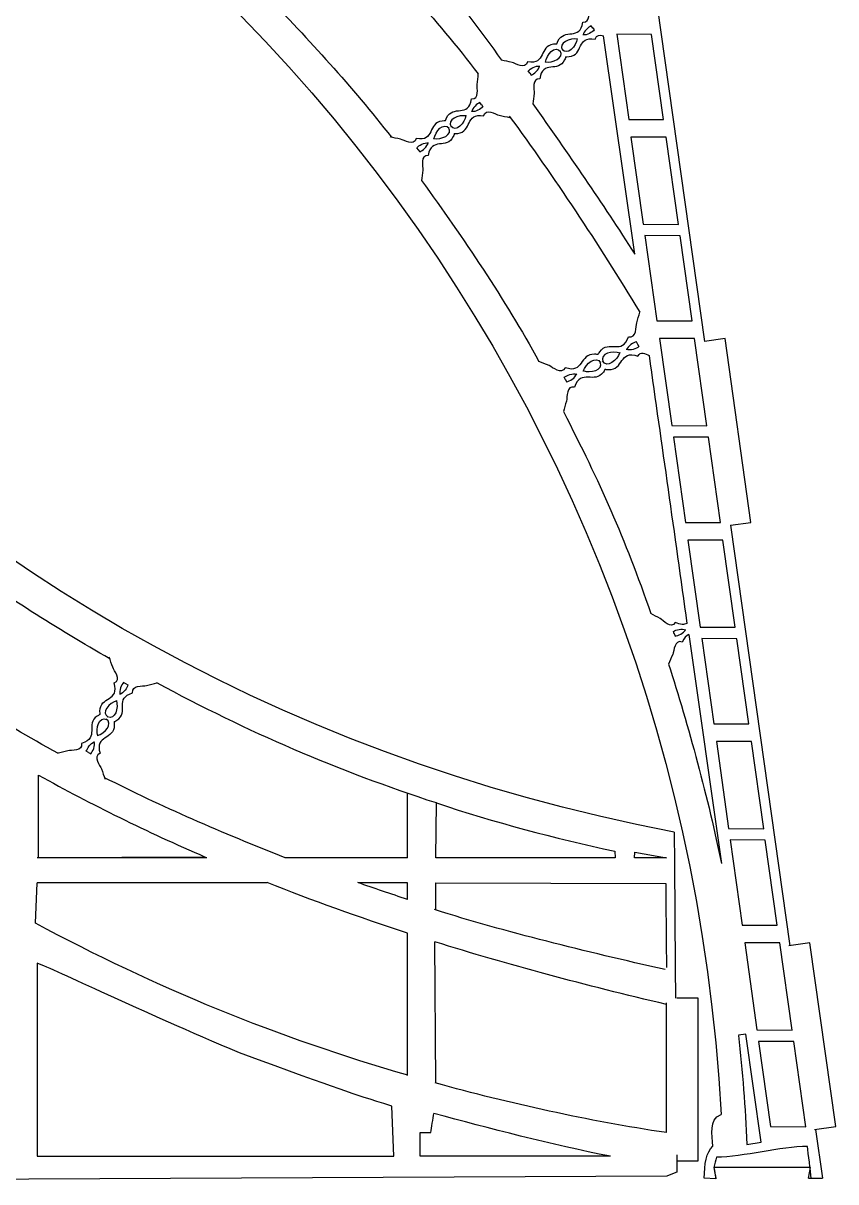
# Model space of a CAD drawing. Extents: x -302 to 129, y -132 to 148.
# Drawn here: x 15.3 to 129, y -131.9 to 30.2 of the extents above; entities that cross this region are included whole.
import ezdxf

# ---------------------------------------------------------------- set-up
doc = ezdxf.new("R2010")
doc.units = 0
doc.header["$MEASUREMENT"] = 0
doc.layers.add('LAYER_1', color=7, linetype='CONTINUOUS')

msp = doc.modelspace()

# ---------------------------------------------------------------- linework, layer by layer
at = {"layer": 'LAYER_1', "color": 1}
for points in [[(106.4251, -82.9919), (-6.3619, -61.5437), (-82.7011, 30.7033), (-88.4133, 138.3037)], [(-81.8662, 98.7736), (30.9208, 77.3254), (107.26, -14.9216), (112.9722, -122.522)], [(63.6552, 48.2096), (70.4108, 40.9462), (76.357, 33.1096), (82.28, 24.9938)], [(60.0548, 44.6874), (66.5312, 37.9208), (73.0388, 30.826), (79.0146, 23.0762)], [(102.3541, 44.4708), (102.3541, 44.4708), (110.656, -14.3642), (110.656, -14.3642)], [(49.0872, 34.2372), (55.371, 27.8464), (61.353, 21.2796), (66.8616, 14.2178)], [(92.9018, 27.929), (91.8568, 28.135), (90.141, 27.4142), (90.804, 26.4002)], [(92.8556, 27.994), (92.7142, 26.938), (91.479, 25.546), (90.7322, 26.5004)], [(100.8952, -2.1368), (100.8952, -2.1368), (96.5494, 28.3892), (96.5494, 28.3892)], [(88.35, 24.7676), (89.3952, 24.5616), (91.111, 25.2826), (90.448, 26.2964)], [(88.3966, 24.7026), (88.5378, 25.7588), (89.773, 27.1508), (90.5198, 26.1968)], [(86.6554, 18.8832), (91.5498, 11.8932), (96.3488, 5.0106), (100.8952, -2.1368)], [(72.8149, 13.9652), (72.9564, 15.0212), (74.1916, 16.4133), (74.938, 15.4591)], [(77.3203, 17.1915), (76.275, 17.3976), (74.5592, 16.6766), (75.2222, 15.6627)], [(77.2738, 17.2563), (77.1323, 16.2003), (75.8972, 14.8082), (75.1508, 15.7624)], [(83.3556, 17.16), (89.6218, 8.621), (95.6736, -0.5078), (101.6026, -10.2694)], [(72.7685, 14.03), (73.8138, 13.8239), (75.5295, 14.5449), (74.8665, 15.5588)], [(66.7256, 14.2178), (66.7256, 14.2178), (66.6888, 14.2694), (66.6888, 14.2694)], [(71.0738, 8.1456), (76.9118, 0.1174), (82.6956, -8.3996), (87.495, -17.1714)], [(98.8592, -15.995), (97.8262, -15.605), (95.9482, -16.0472), (96.4516, -17.1978)], [(98.823, -15.9208), (98.4974, -16.9764), (96.9952, -18.187), (96.3954, -17.0828)], [(93.6624, -18.4454), (94.6954, -18.8356), (96.5736, -18.3932), (96.07, -17.2428)], [(93.6988, -18.5198), (94.0246, -17.4642), (95.5266, -16.2532), (96.1262, -17.357)], [(102.9167, -16.3383), (104.6316, -28.6591), (106.5023, -41.4689), (108.1908, -53.8161)], [(90.9188, -24.1706), (96.0084, -34.057), (99.493, -41.8248), (103.1562, -52.4226)], [(114.2831, -40.0705), (114.2831, -40.0705), (117.1503, -39.6675), (117.1503, -39.6675)], [(114.2832, -40.0705), (114.2832, -40.0705), (122.585, -98.9052), (122.585, -98.9052)], [(27.4847, -58.7515), (20.0071, -54.5089), (12.8057, -49.9027), (5.9297, -44.9627)], [(108.4562, -55.362), (108.4562, -55.362), (113.0303, -87.3796), (113.0303, -87.3796)], [(20.2659, -71.9945), (12.0783, -67.5281), (4.3407, -62.6979), (-3.0143, -57.4717)], [(105.6394, -59.516), (108.3686, -67.887), (111.2484, -78.65), (113.0304, -87.3796)], [(73.1595, -78.9329), (59.5125, -74.4941), (46.6689, -68.9633), (34.0523, -62.1377)], [(28.4504, -64.6199), (27.4118, -64.8959), (26.1759, -66.3089), (27.2257, -66.9344)], [(28.3796, -64.5817), (28.7189, -65.6015), (28.2157, -67.41), (27.1168, -66.8756)], [(25.7953, -69.5386), (25.4561, -68.5189), (25.9592, -66.7103), (27.0582, -67.2448)], [(25.7245, -69.5004), (26.7632, -69.2244), (27.9991, -67.8114), (26.9492, -67.186)], [(52.0183, -86.5849), (43.3591, -83.2045), (34.5203, -79.3553), (26.7183, -75.3917)], [(69.1285, -86.5849), (69.1285, -86.5849), (69.1285, -77.5817), (69.1285, -77.5817)], [(106.4307, -83.0282), (106.4817, -90.7718), (106.5388, -98.5094), (106.5988, -106.2439)], [(41.0267, -86.5849), (41.0267, -86.5849), (17.2839, -86.5849), (17.2839, -86.5849)], [(69.1285, -86.5849), (69.1285, -86.5849), (52.0183, -86.5849), (52.0183, -86.5849)], [(105.3285, -86.5849), (105.3285, -86.5849), (100.8855, -86.5849), (100.8855, -86.5849)], [(49.4827, -90.0827), (49.4827, -90.0827), (17.2839, -90.0827), (17.2839, -90.0827)], [(49.4827, -90.0827), (49.4827, -90.0827), (17.2839, -90.0827), (17.2839, -90.0827)], [(69.1221, -97.1347), (62.3159, -94.9211), (55.7717, -92.5725), (49.4681, -90.0769)], [(69.1285, -92.4263), (66.7713, -91.6573), (64.4439, -90.8693), (62.1455, -90.0627)], [(105.1505, -102.2355), (93.8327, -99.6905), (83.0593, -97.0403), (72.8937, -93.8533)], [(69.1285, -117.0419), (69.1285, -117.0419), (69.1285, -97.1369), (69.1285, -97.1369)], [(105.3435, -107.1109), (93.9889, -104.4729), (83.0911, -101.5289), (72.9563, -98.3589)], [(73.0867, -118.1265), (73.0867, -118.1265), (72.9563, -98.3589), (72.9563, -98.3589)], [(105.3435, -125.0513), (105.3435, -125.0513), (105.3435, -106.9097), (105.3435, -106.9097)], [(115.4191, -111.4527), (115.9757, -116.4804), (116.3794, -121.5486), (116.5866, -126.6905)], [(105.3435, -125.0513), (94.2445, -123.3903), (83.5107, -120.9929), (73.0025, -118.1035)], [(97.4919, -128.3491), (89.2851, -126.7583), (80.4495, -124.4337), (72.8125, -122.3675)], [(126.0619, -124.6325), (126.0619, -124.6325), (129.0327, -124.215), (129.0327, -124.215)], [(126.2121, -124.6114), (126.2121, -124.6114), (127.1732, -131.4236), (127.1732, -131.4236)], [(106.7816, -129.0126), (106.7816, -129.0126), (109.7944, -129.0126), (109.7944, -129.0126)], [(112.2438, -131.4922), (112.2438, -131.4922), (110.6367, -131.4235), (110.6367, -131.4235)], [(125.2292, -131.4238), (125.2292, -131.4238), (127.1732, -131.4236), (127.1732, -131.4236)]]:
    msp.add_open_spline(points, degree=3, dxfattribs=at)
for points, knots in [([(89.9922, 27.2334), (90.0188, 27.3004), (90.0468, 27.427), (90.1602, 27.6632), (90.1602, 27.6632), (91.0582, 29.5282), (93.2382, 27.6516), (93.6498, 30.3026), (93.6498, 30.3026), (94.8178, 30.2496), (94.3744, 31.8156), (94.4238, 32.3388), (94.4238, 32.3388), (94.4946, 32.8526), (95.6914, 33.6354), (95.7358, 34.105)], [0, 0, 0, 0, 0.2, 0.2, 0.2, 0.2, 0.4, 0.4, 0.4, 0.4, 0.6, 0.6, 0.6, 0.6, 1, 1, 1, 1]), ([(95.0272, 29.5222), (95.0272, 29.5222), (95.245, 29.2168), (95.245, 29.2168), (95.245, 29.2168), (94.9656, 28.9088), (94.2136, 28.4384), (93.632, 28.5406)], [0, 0, 0, 0, 0.33333333, 0.33333333, 0.33333333, 0.33333333, 1, 1, 1, 1]), ([(95.0482, 29.493), (95.0482, 29.493), (94.8288, 29.7978), (94.8288, 29.7978), (94.8288, 29.7978), (94.4478, 29.6318), (93.7598, 29.0716), (93.6696, 28.4886)], [0, 0, 0, 0, 0.33333333, 0.33333333, 0.33333333, 0.33333333, 1, 1, 1, 1]), ([(91.2596, 25.4632), (91.3314, 25.4664), (91.4608, 25.4526), (91.721, 25.484), (91.721, 25.484), (93.7754, 25.7334), (92.7012, 28.4018), (95.3434, 27.9374), (95.3434, 27.9374), (95.5296, 28.5782), (96.0458, 28.5522), (96.5496, 28.3894)], [0, 0, 0, 0, 0.25, 0.25, 0.25, 0.25, 0.5, 0.5, 0.5, 0.5, 1, 1, 1, 1]), ([(89.9922, 27.2334), (89.9204, 27.23), (89.791, 27.2444), (89.531, 27.2128), (89.531, 27.2128), (87.4762, 26.9634), (88.5506, 24.2948), (85.9084, 24.7592), (85.9084, 24.7592), (85.5822, 23.6362), (84.2428, 24.5608), (83.7314, 24.6822), (83.7314, 24.6822), (83.2222, 24.7806), (82.7386, 24.8846), (82.28, 24.9938)], [0, 0, 0, 0, 0.2, 0.2, 0.2, 0.2, 0.4, 0.4, 0.4, 0.4, 0.6, 0.6, 0.6, 0.6, 1, 1, 1, 1]), ([(91.2596, 25.4632), (91.2334, 25.3962), (91.2054, 25.2698), (91.0916, 25.0334), (91.0916, 25.0334), (90.1936, 23.1684), (88.0136, 25.0452), (87.602, 22.394), (87.602, 22.394), (86.434, 22.4468), (86.8778, 20.8806), (86.8284, 20.3578), (86.8284, 20.3578), (86.7576, 19.844), (86.7002, 19.3526), (86.6554, 18.8832)], [0, 0, 0, 0, 0.2, 0.2, 0.2, 0.2, 0.4, 0.4, 0.4, 0.4, 0.6, 0.6, 0.6, 0.6, 1, 1, 1, 1]), ([(74.4106, 16.4957), (74.4371, 16.5628), (74.465, 16.6895), (74.5787, 16.9257), (74.5787, 16.9257), (75.4766, 18.7906), (77.6569, 16.914), (78.0682, 19.5651), (78.0682, 19.5651), (79.2364, 19.5123), (78.7926, 21.0781), (78.842, 21.6014), (78.842, 21.6014), (78.9127, 22.1152), (78.97, 22.6065), (79.0147, 23.076)], [0, 0, 0, 0, 0.2, 0.2, 0.2, 0.2, 0.4, 0.4, 0.4, 0.4, 0.6, 0.6, 0.6, 0.6, 1, 1, 1, 1]), ([(86.2244, 23.1746), (86.2244, 23.1746), (86.0072, 23.4806), (86.0072, 23.4806), (86.0072, 23.4806), (86.2864, 23.7876), (87.0388, 24.2586), (87.6198, 24.1562)], [0, 0, 0, 0, 0.33333333, 0.33333333, 0.33333333, 0.33333333, 1, 1, 1, 1]), ([(86.2038, 23.2036), (86.2038, 23.2036), (86.423, 22.8992), (86.423, 22.8992), (86.423, 22.8992), (86.8044, 23.0648), (87.4922, 23.6254), (87.5824, 24.208)], [0, 0, 0, 0, 0.33333333, 0.33333333, 0.33333333, 0.33333333, 1, 1, 1, 1]), ([(75.6781, 14.7258), (75.7501, 14.7292), (75.8791, 14.7148), (76.1392, 14.7464), (76.1392, 14.7464), (78.194, 14.9958), (77.1195, 17.6644), (79.7619, 17.1999), (79.7619, 17.1999), (80.0881, 18.3229), (81.4276, 17.3985), (81.9389, 17.2768), (81.9389, 17.2768), (82.4481, 17.1782), (82.9317, 17.0742), (83.3906, 16.9654)], [0, 0, 0, 0, 0.2, 0.2, 0.2, 0.2, 0.4, 0.4, 0.4, 0.4, 0.6, 0.6, 0.6, 0.6, 1, 1, 1, 1]), ([(79.4458, 18.7845), (79.4458, 18.7845), (79.6632, 18.4789), (79.6632, 18.4789), (79.6632, 18.4789), (79.3838, 18.1713), (78.6319, 17.7006), (78.0507, 17.8029)], [0, 0, 0, 0, 0.33333333, 0.33333333, 0.33333333, 0.33333333, 1, 1, 1, 1]), ([(79.4665, 18.7556), (79.4665, 18.7556), (79.2473, 19.0598), (79.2473, 19.0598), (79.2473, 19.0598), (78.866, 18.8944), (78.1782, 18.3341), (78.0879, 17.7509)], [0, 0, 0, 0, 0.33333333, 0.33333333, 0.33333333, 0.33333333, 1, 1, 1, 1]), ([(74.4106, 16.4957), (74.3386, 16.4923), (74.2097, 16.5067), (73.9495, 16.4751), (73.9495, 16.4751), (71.8948, 16.2257), (72.9692, 13.5571), (70.3269, 14.0216), (70.3269, 14.0216), (70.0007, 12.8986), (68.6612, 13.823), (68.1498, 13.9447), (68.1498, 13.9447), (67.6406, 14.0433), (67.1571, 14.1473), (66.6982, 14.2561)], [0, 0, 0, 0, 0.2, 0.2, 0.2, 0.2, 0.4, 0.4, 0.4, 0.4, 0.6, 0.6, 0.6, 0.6, 1, 1, 1, 1]), ([(75.6781, 14.7258), (75.6517, 14.6587), (75.6238, 14.532), (75.5101, 14.2958), (75.5101, 14.2958), (74.6122, 12.4309), (72.4318, 14.3075), (72.0206, 11.6564), (72.0206, 11.6564), (70.8524, 11.7092), (71.2962, 10.1434), (71.2467, 9.6201), (71.2467, 9.6201), (71.176, 9.1063), (71.1188, 8.615), (71.074, 8.1455)], [0, 0, 0, 0, 0.2, 0.2, 0.2, 0.2, 0.4, 0.4, 0.4, 0.4, 0.6, 0.6, 0.6, 0.6, 1, 1, 1, 1]), ([(70.643, 12.437), (70.643, 12.437), (70.4256, 12.7426), (70.4256, 12.7426), (70.4256, 12.7426), (70.7049, 13.0502), (71.4569, 13.5209), (72.0381, 13.4186)], [0, 0, 0, 0, 0.33333333, 0.33333333, 0.33333333, 0.33333333, 1, 1, 1, 1]), ([(70.6222, 12.4659), (70.6222, 12.4659), (70.8415, 12.1617), (70.8415, 12.1617), (70.8415, 12.1617), (71.2227, 12.3271), (71.9105, 12.8874), (72.0008, 13.4706)], [0, 0, 0, 0, 0.33333333, 0.33333333, 0.33333333, 0.33333333, 1, 1, 1, 1]), ([(95.7652, -16.2064), (95.8036, -16.1426), (95.8538, -16.018), (96.0104, -15.7958), (96.0104, -15.7958), (97.2492, -14.0434), (99.1554, -16.3366), (100.0318, -13.6968), (100.0318, -13.6968), (101.2168, -13.9518), (101.0324, -12.2742), (101.1728, -11.748), (101.1728, -11.748), (101.3334, -11.2348), (101.4766, -10.742), (101.6026, -10.2694)], [0, 0, 0, 0, 0.2, 0.2, 0.2, 0.2, 0.4, 0.4, 0.4, 0.4, 0.6, 0.6, 0.6, 0.6, 1, 1, 1, 1]), ([(101.3222, -14.7648), (101.3222, -14.7648), (101.1504, -14.4156), (101.1504, -14.4156), (101.1504, -14.4156), (100.7324, -14.5196), (99.9328, -14.9746), (99.7402, -15.555)], [0, 0, 0, 0, 0.33333333, 0.33333333, 0.33333333, 0.33333333, 1, 1, 1, 1]), ([(117.1503, -39.6675), (117.1503, -39.6675), (113.5372, -13.9592), (113.5372, -13.9592), (113.5372, -13.9592), (113.5372, -13.9592), (110.6558, -14.3641), (110.6558, -14.3641)], [0, 0, 0, 0, 0.33333333, 0.33333333, 0.33333333, 0.33333333, 1, 1, 1, 1]), ([(95.7652, -16.2064), (95.6908, -16.1976), (95.5608, -16.1606), (95.2898, -16.1484), (95.2898, -16.1484), (93.1462, -16.0506), (93.7862, -18.9632), (91.1644, -18.0346), (91.1644, -18.0346), (90.638, -19.1266), (89.4274, -17.9512), (88.9256, -17.7392), (88.9256, -17.7392), (88.4218, -17.551), (87.9452, -17.3618), (87.495, -17.1714)], [0, 0, 0, 0, 0.2, 0.2, 0.2, 0.2, 0.4, 0.4, 0.4, 0.4, 0.6, 0.6, 0.6, 0.6, 1, 1, 1, 1]), ([(96.7566, -18.2338), (96.8306, -18.2432), (96.9604, -18.2796), (97.2322, -18.2922), (97.2322, -18.2922), (99.375, -18.39), (98.7352, -15.4772), (101.3568, -16.406), (101.3568, -16.406), (101.6932, -15.7088), (102.3854, -16.0278), (102.9168, -16.3382)], [0, 0, 0, 0, 0.25, 0.25, 0.25, 0.25, 0.5, 0.5, 0.5, 0.5, 1, 1, 1, 1]), ([(101.3058, -14.7314), (101.3058, -14.7314), (101.4762, -15.0812), (101.4762, -15.0812), (101.4762, -15.0812), (101.1376, -15.3478), (100.288, -15.6996), (99.7108, -15.4954)], [0, 0, 0, 0, 0.33333333, 0.33333333, 0.33333333, 0.33333333, 1, 1, 1, 1]), ([(96.7566, -18.2338), (96.7184, -18.2982), (96.668, -18.4226), (96.511, -18.6446), (96.511, -18.6446), (95.2722, -20.3972), (93.3662, -18.1036), (92.4896, -20.7438), (92.4896, -20.7438), (91.3046, -20.4892), (91.4894, -22.1666), (91.349, -22.6924), (91.349, -22.6924), (91.1886, -23.2058), (91.045, -23.6984), (90.9188, -24.1706)], [0, 0, 0, 0, 0.2, 0.2, 0.2, 0.2, 0.4, 0.4, 0.4, 0.4, 0.6, 0.6, 0.6, 0.6, 1, 1, 1, 1]), ([(91.2152, -19.709), (91.2152, -19.709), (91.0462, -19.3588), (91.0462, -19.3588), (91.0462, -19.3588), (91.3842, -19.0928), (92.2344, -18.7406), (92.8106, -18.945)], [0, 0, 0, 0, 0.33333333, 0.33333333, 0.33333333, 0.33333333, 1, 1, 1, 1]), ([(91.1996, -19.6756), (91.1996, -19.6756), (91.371, -20.0246), (91.371, -20.0246), (91.371, -20.0246), (91.7894, -19.9206), (92.5892, -19.4658), (92.7814, -18.8856)], [0, 0, 0, 0, 0.33333333, 0.33333333, 0.33333333, 0.33333333, 1, 1, 1, 1]), ([(108.1908, -53.8162), (107.8116, -54.0136), (107.3228, -54.037), (106.5728, -53.6668), (106.5728, -53.6668), (105.9442, -54.6528), (104.9184, -53.3894), (104.4618, -53.129), (104.4618, -53.129), (104.0006, -52.8916), (103.5658, -52.656), (103.1562, -52.4226)], [0, 0, 0, 0, 0.25, 0.25, 0.25, 0.25, 0.5, 0.5, 0.5, 0.5, 1, 1, 1, 1]), ([(106.431, -55.2762), (106.431, -55.2762), (106.3088, -54.9216), (106.3088, -54.9216), (106.3088, -54.9216), (106.663, -54.7052), (107.5172, -54.4646), (108.046, -54.726)], [0, 0, 0, 0, 0.33333333, 0.33333333, 0.33333333, 0.33333333, 1, 1, 1, 1]), ([(106.4196, -55.2424), (106.4196, -55.2424), (106.5442, -55.5962), (106.5442, -55.5962), (106.5442, -55.5962), (106.9568, -55.5444), (107.7746, -55.1996), (108.0246, -54.6658)], [0, 0, 0, 0, 0.33333333, 0.33333333, 0.33333333, 0.33333333, 1, 1, 1, 1]), ([(108.4562, -55.3622), (108.1286, -55.502), (107.818, -55.8068), (107.5338, -56.4124), (107.5338, -56.4124), (106.4278, -56.0338), (106.414, -57.6614), (106.2198, -58.1492), (106.2198, -58.1492), (106.0076, -58.6226), (105.8142, -59.078), (105.6394, -59.516)], [0, 0, 0, 0, 0.25, 0.25, 0.25, 0.25, 0.5, 0.5, 0.5, 0.5, 1, 1, 1, 1]), ([(26.1213, -66.5386), (26.1156, -66.4661), (26.0847, -66.3389), (26.0832, -66.0746), (26.0832, -66.0746), (26.0715, -63.9868), (28.8784, -64.7224), (28.0775, -62.1375), (28.0775, -62.1375), (29.1596, -61.6682), (28.0642, -60.4455), (27.8774, -59.9493), (27.8774, -59.9493), (27.714, -59.4523), (27.5484, -58.9817), (27.3811, -58.5363)], [0, 0, 0, 0, 0.2, 0.2, 0.2, 0.2, 0.4, 0.4, 0.4, 0.4, 0.6, 0.6, 0.6, 0.6, 1, 1, 1, 1]), ([(28.0537, -67.5817), (28.1174, -67.5467), (28.2407, -67.5027), (28.4625, -67.3589), (28.4625, -67.3589), (30.2143, -66.2231), (28.0591, -64.2802), (30.6596, -63.5314), (30.6596, -63.5314), (30.4582, -62.3692), (32.0814, -62.614), (32.5988, -62.4979), (32.5988, -62.4979), (33.1039, -62.3618), (33.5882, -62.242), (34.0523, -62.1375)], [0, 0, 0, 0, 0.2, 0.2, 0.2, 0.2, 0.4, 0.4, 0.4, 0.4, 0.6, 0.6, 0.6, 0.6, 1, 1, 1, 1]), ([(29.7033, -62.2522), (29.7033, -62.2522), (29.3699, -62.0735), (29.3699, -62.0735), (29.3699, -62.0735), (29.0975, -62.3922), (28.7222, -63.2045), (28.8986, -63.7731)], [0, 0, 0, 0, 0.33333333, 0.33333333, 0.33333333, 0.33333333, 1, 1, 1, 1]), ([(29.6717, -62.2351), (29.6717, -62.2351), (30.004, -62.4158), (30.004, -62.4158), (30.004, -62.4158), (29.887, -62.8183), (29.4138, -63.5779), (28.8417, -63.7424)], [0, 0, 0, 0, 0.33333333, 0.33333333, 0.33333333, 0.33333333, 1, 1, 1, 1]), ([(26.1213, -66.5386), (26.0575, -66.5736), (25.9343, -66.6176), (25.7125, -66.7614), (25.7125, -66.7614), (23.9606, -67.8972), (26.1158, -69.8402), (23.5153, -70.589), (23.5153, -70.589), (23.7168, -71.7512), (22.0935, -71.5063), (21.5761, -71.6224), (21.5761, -71.6224), (21.071, -71.7585), (20.5867, -71.8783), (20.1226, -71.9828)], [0, 0, 0, 0, 0.2, 0.2, 0.2, 0.2, 0.4, 0.4, 0.4, 0.4, 0.6, 0.6, 0.6, 0.6, 1, 1, 1, 1]), ([(28.0537, -67.5817), (28.0594, -67.6542), (28.0902, -67.7814), (28.0917, -68.0458), (28.0917, -68.0458), (28.1035, -70.1336), (25.2965, -69.3979), (26.0975, -71.9828), (26.0975, -71.9828), (25.0153, -72.4521), (26.1107, -73.6748), (26.2976, -74.171), (26.2976, -74.171), (26.4609, -74.668), (26.6265, -75.1387), (26.7938, -75.584)], [0, 0, 0, 0, 0.2, 0.2, 0.2, 0.2, 0.4, 0.4, 0.4, 0.4, 0.6, 0.6, 0.6, 0.6, 1, 1, 1, 1]), ([(24.5033, -71.8852), (24.5033, -71.8852), (24.171, -71.7045), (24.171, -71.7045), (24.171, -71.7045), (24.288, -71.302), (24.7611, -70.5425), (25.3332, -70.3779)], [0, 0, 0, 0, 0.33333333, 0.33333333, 0.33333333, 0.33333333, 1, 1, 1, 1]), ([(24.4717, -71.8682), (24.4717, -71.8682), (24.8051, -72.0468), (24.8051, -72.0468), (24.8051, -72.0468), (25.0774, -71.7281), (25.4527, -70.9158), (25.2764, -70.3473)], [0, 0, 0, 0, 0.33333333, 0.33333333, 0.33333333, 0.33333333, 1, 1, 1, 1]), ([(17.4947, -86.5849), (17.4947, -86.5849), (40.8123, -86.4921), (40.8123, -86.4921), (40.8123, -86.4921), (32.6443, -82.9547), (24.8897, -79.1421), (17.4947, -75.0251), (17.4947, -75.0251), (17.4947, -75.0251), (17.4947, -86.5849), (17.4947, -86.5849)], [0, 0, 0, 0, 0.25, 0.25, 0.25, 0.25, 0.5, 0.5, 0.5, 0.5, 1, 1, 1, 1]), ([(98.1665, -86.5849), (98.1665, -86.5849), (98.1063, -85.6927), (98.1063, -85.6927), (98.1063, -85.6927), (89.6031, -83.8615), (81.2797, -81.5995), (73.1595, -78.9329), (73.1595, -78.9329), (73.1595, -78.9329), (73.0867, -86.5849), (73.0867, -86.5849), (73.0867, -86.5849), (73.0867, -86.5849), (98.1665, -86.5849), (98.1665, -86.5849)], [0, 0, 0, 0, 0.2, 0.2, 0.2, 0.2, 0.4, 0.4, 0.4, 0.4, 0.6, 0.6, 0.6, 0.6, 1, 1, 1, 1]), ([(100.8855, -86.5849), (100.8855, -86.5849), (100.8963, -85.8079), (100.8963, -85.8079), (100.8963, -85.8079), (100.8963, -85.8079), (105.3285, -86.5849), (105.3285, -86.5849)], [0, 0, 0, 0, 0.33333333, 0.33333333, 0.33333333, 0.33333333, 1, 1, 1, 1]), ([(69.1523, -117.0193), (51.1397, -111.8161), (33.8313, -104.8053), (17.0551, -95.7231), (17.0551, -95.7231), (17.0551, -95.7231), (17.2839, -90.0827), (17.2839, -90.0827)], [0, 0, 0, 0, 0.33333333, 0.33333333, 0.33333333, 0.33333333, 1, 1, 1, 1]), ([(69.1285, -92.4263), (69.1285, -92.4263), (69.1285, -90.0827), (69.1285, -90.0827), (69.1285, -90.0827), (69.1285, -90.0827), (62.2025, -90.0827), (62.2025, -90.0827)], [0, 0, 0, 0, 0.33333333, 0.33333333, 0.33333333, 0.33333333, 1, 1, 1, 1]), ([(73.0867, -93.9137), (73.0867, -93.9137), (73.0867, -90.0827), (73.0867, -90.0827), (73.0867, -90.0827), (73.0867, -90.0827), (105.2379, -90.173), (105.2379, -90.173), (105.2379, -90.173), (105.2642, -94.104), (105.2906, -98.0351), (105.3434, -101.9662)], [0, 0, 0, 0, 0.25, 0.25, 0.25, 0.25, 0.5, 0.5, 0.5, 0.5, 1, 1, 1, 1]), ([(129.0327, -124.215), (129.0327, -124.215), (125.4196, -98.5068), (125.4196, -98.5068), (125.4196, -98.5068), (125.4196, -98.5068), (122.4488, -98.9243), (122.4488, -98.9243)], [0, 0, 0, 0, 0.33333333, 0.33333333, 0.33333333, 0.33333333, 1, 1, 1, 1]), ([(67.22, -128.3491), (67.22, -128.3491), (17.2838, -128.3491), (17.2838, -128.3491), (17.2838, -128.3491), (17.2838, -128.3491), (17.2839, -101.3435), (17.2839, -101.3435), (17.2839, -101.3435), (19.8431, -102.2405), (31.6821, -108.0343), (45.6123, -113.8913), (45.6123, -113.8913), (60.6242, -119.3789), (60.6242, -119.3789), (66.9298, -121.3313), (66.9298, -121.3313), (66.9298, -121.3313), (67.22, -128.3491), (67.22, -128.3491)], [0, 0, 0, 0, 0.16666667, 0.16666667, 0.16666667, 0.16666667, 0.33333333, 0.33333333, 0.33333333, 0.33333333, 0.5, 0.5, 0.5, 0.5, 0.66666667, 0.66666667, 0.66666667, 0.66666667, 1, 1, 1, 1]), ([(109.7944, -129.0126), (109.7944, -129.0126), (109.7944, -106.2438), (109.7944, -106.2438), (109.7944, -106.2438), (109.7944, -106.2438), (106.7746, -106.2438), (106.7746, -106.2438)], [0, 0, 0, 0, 0.33333333, 0.33333333, 0.33333333, 0.33333333, 1, 1, 1, 1]), ([(116.5866, -126.6906), (116.5866, -126.6906), (118.5862, -126.406), (118.5862, -126.406), (118.5862, -126.406), (118.5862, -126.406), (116.4346, -111.2926), (116.4346, -111.2926), (116.4346, -111.2926), (116.4346, -111.2926), (115.4138, -111.4058), (115.4138, -111.4058)], [0, 0, 0, 0, 0.25, 0.25, 0.25, 0.25, 0.5, 0.5, 0.5, 0.5, 1, 1, 1, 1]), ([(97.4919, -128.3491), (91.0017, -128.3491), (77.3511, -128.3491), (70.8873, -128.3491), (70.8873, -128.3491), (70.8873, -127.5049), (70.8873, -125.9219), (70.8873, -125.0513), (70.8873, -125.0513), (71.3621, -125.0513), (71.8635, -125.0513), (72.3647, -125.0513), (72.3647, -125.0513), (72.4703, -124.3389), (72.6807, -123.1063), (72.8125, -122.3675)], [0, 0, 0, 0, 0.2, 0.2, 0.2, 0.2, 0.4, 0.4, 0.4, 0.4, 0.6, 0.6, 0.6, 0.6, 1, 1, 1, 1]), ([(110.6367, -131.4235), (110.6447, -129.5031), (110.9127, -127.7466), (111.8114, -126.9543), (111.8114, -126.9543), (111.8113, -125.3449), (111.1782, -123.2608), (112.9721, -122.5219)], [0, 0, 0, 0, 0.33333333, 0.33333333, 0.33333333, 0.33333333, 1, 1, 1, 1]), ([(106.7746, -128.1453), (106.7811, -128.952), (106.7878, -129.7586), (106.7944, -130.5653), (106.7944, -130.5653), (106.3197, -130.7765), (105.8447, -130.961), (105.3699, -131.1457), (105.3699, -131.1457), (105.3699, -131.1457), (-63.2272, -131.933), (-63.2272, -131.933)], [0, 0, 0, 0, 0.25, 0.25, 0.25, 0.25, 0.5, 0.5, 0.5, 0.5, 1, 1, 1, 1]), ([(125.2292, -131.4238), (125.2292, -131.4238), (125.5075, -129.9356), (125.5075, -129.9356), (125.5075, -129.9356), (125.5075, -129.9356), (111.9696, -129.9356), (111.9696, -129.9356), (111.9696, -129.9356), (111.9696, -129.9356), (112.2438, -131.4922), (112.2438, -131.4922)], [0, 0, 0, 0, 0.25, 0.25, 0.25, 0.25, 0.5, 0.5, 0.5, 0.5, 1, 1, 1, 1])]:
    msp.add_open_spline(points, degree=3, knots=knots, dxfattribs=at)
at = {"layer": 'LAYER_1', "color": 5}
for points, knots in [([(98.3866, 28.6282), (98.3866, 28.6282), (103.262, 28.5978), (103.262, 28.5978), (103.262, 28.5978), (103.262, 28.5978), (104.9414, 16.6962), (104.9414, 16.6962), (104.9414, 16.6962), (104.9414, 16.6962), (100.0702, 16.696), (100.0702, 16.696), (100.0702, 16.696), (100.0702, 16.696), (98.3866, 28.6282), (98.3866, 28.6282)], [0, 0, 0, 0, 0.2, 0.2, 0.2, 0.2, 0.4, 0.4, 0.4, 0.4, 0.6, 0.6, 0.6, 0.6, 1, 1, 1, 1]), ([(100.3592, 14.218), (100.3592, 14.218), (105.2912, 14.2178), (105.2912, 14.2178), (105.2912, 14.2178), (105.2912, 14.2178), (107.0138, 2.0093), (107.0138, 2.0093), (107.0138, 2.0093), (107.0138, 2.0093), (102.0766, 2.0464), (102.0766, 2.0464), (102.0766, 2.0464), (102.0766, 2.0464), (100.3592, 14.218), (100.3592, 14.218)], [0, 0, 0, 0, 0.2, 0.2, 0.2, 0.2, 0.4, 0.4, 0.4, 0.4, 0.6, 0.6, 0.6, 0.6, 1, 1, 1, 1]), ([(102.3024, 0.446), (102.3024, 0.446), (107.2386, 0.4157), (107.2386, 0.4157), (107.2386, 0.4157), (107.2386, 0.4157), (108.9179, -11.4862), (108.9179, -11.4862), (108.9179, -11.4862), (108.9179, -11.4862), (103.986, -11.4861), (103.986, -11.4861), (103.986, -11.4861), (103.986, -11.4861), (102.3024, 0.446), (102.3024, 0.446)], [0, 0, 0, 0, 0.2, 0.2, 0.2, 0.2, 0.4, 0.4, 0.4, 0.4, 0.6, 0.6, 0.6, 0.6, 1, 1, 1, 1]), ([(104.3808, -13.9646), (104.3808, -13.9646), (109.2673, -13.9604), (109.2673, -13.9604), (109.2673, -13.9604), (109.2673, -13.9604), (110.9904, -26.1732), (110.9904, -26.1732), (110.9904, -26.1732), (110.9904, -26.1732), (106.0983, -26.1362), (106.0983, -26.1362), (106.0983, -26.1362), (106.0983, -26.1362), (104.3808, -13.9646), (104.3808, -13.9646)], [0, 0, 0, 0, 0.2, 0.2, 0.2, 0.2, 0.4, 0.4, 0.4, 0.4, 0.6, 0.6, 0.6, 0.6, 1, 1, 1, 1]), ([(106.324, -27.7366), (106.324, -27.7366), (111.2154, -27.7669), (111.2154, -27.7669), (111.2154, -27.7669), (111.2154, -27.7669), (112.8946, -39.6688), (112.8946, -39.6688), (112.8946, -39.6688), (112.8946, -39.6688), (108.0076, -39.6687), (108.0076, -39.6687), (108.0076, -39.6687), (108.0076, -39.6687), (106.324, -27.7366), (106.324, -27.7366)], [0, 0, 0, 0, 0.2, 0.2, 0.2, 0.2, 0.4, 0.4, 0.4, 0.4, 0.6, 0.6, 0.6, 0.6, 1, 1, 1, 1]), ([(108.3496, -42.147), (108.3496, -42.147), (113.2442, -42.1454), (113.2442, -42.1454), (113.2442, -42.1454), (113.2442, -42.1454), (114.967, -54.3556), (114.967, -54.3556), (114.967, -54.3556), (114.967, -54.3556), (110.067, -54.3186), (110.067, -54.3186), (110.067, -54.3186), (110.067, -54.3186), (108.3496, -42.147), (108.3496, -42.147)], [0, 0, 0, 0, 0.2, 0.2, 0.2, 0.2, 0.4, 0.4, 0.4, 0.4, 0.6, 0.6, 0.6, 0.6, 1, 1, 1, 1]), ([(110.2928, -55.919), (110.2928, -55.919), (115.192, -55.9494), (115.192, -55.9494), (115.192, -55.9494), (115.192, -55.9494), (116.8714, -67.8512), (116.8714, -67.8512), (116.8714, -67.8512), (116.8714, -67.8512), (111.9764, -67.8512), (111.9764, -67.8512), (111.9764, -67.8512), (111.9764, -67.8512), (110.2928, -55.919), (110.2928, -55.919)], [0, 0, 0, 0, 0.2, 0.2, 0.2, 0.2, 0.4, 0.4, 0.4, 0.4, 0.6, 0.6, 0.6, 0.6, 1, 1, 1, 1]), ([(112.3184, -70.3296), (112.3184, -70.3296), (117.2209, -70.3278), (117.2209, -70.3278), (117.2209, -70.3278), (117.2209, -70.3278), (118.9437, -82.5382), (118.9437, -82.5382), (118.9437, -82.5382), (118.9437, -82.5382), (114.0359, -82.5012), (114.0359, -82.5012), (114.0359, -82.5012), (114.0359, -82.5012), (112.3184, -70.3296), (112.3184, -70.3296)], [0, 0, 0, 0, 0.2, 0.2, 0.2, 0.2, 0.4, 0.4, 0.4, 0.4, 0.6, 0.6, 0.6, 0.6, 1, 1, 1, 1]), ([(114.2616, -84.1016), (114.2616, -84.1016), (119.1687, -84.1319), (119.1687, -84.1319), (119.1687, -84.1319), (119.1687, -84.1319), (120.848, -96.0338), (120.848, -96.0338), (120.848, -96.0338), (120.848, -96.0338), (115.9452, -96.0337), (115.9452, -96.0337), (115.9452, -96.0337), (115.9452, -96.0337), (114.2616, -84.1016), (114.2616, -84.1016)], [0, 0, 0, 0, 0.2, 0.2, 0.2, 0.2, 0.4, 0.4, 0.4, 0.4, 0.6, 0.6, 0.6, 0.6, 1, 1, 1, 1]), ([(116.2872, -98.508), (116.2872, -98.508), (121.197, -98.508), (121.197, -98.508), (121.197, -98.508), (121.197, -98.508), (122.9198, -110.7166), (122.9198, -110.7166), (122.9198, -110.7166), (122.9198, -110.7166), (118.0046, -110.6796), (118.0046, -110.6796), (118.0046, -110.6796), (118.0046, -110.6796), (116.2872, -98.508), (116.2872, -98.508)], [0, 0, 0, 0, 0.2, 0.2, 0.2, 0.2, 0.4, 0.4, 0.4, 0.4, 0.6, 0.6, 0.6, 0.6, 1, 1, 1, 1]), ([(118.2304, -112.28), (118.2304, -112.28), (123.1446, -112.3104), (123.1446, -112.3104), (123.1446, -112.3104), (123.1446, -112.3104), (124.8246, -124.2164), (124.8246, -124.2164), (124.8246, -124.2164), (124.8246, -124.2164), (119.914, -124.2122), (119.914, -124.2122), (119.914, -124.2122), (119.914, -124.2122), (118.2304, -112.28), (118.2304, -112.28)], [0, 0, 0, 0, 0.2, 0.2, 0.2, 0.2, 0.4, 0.4, 0.4, 0.4, 0.6, 0.6, 0.6, 0.6, 1, 1, 1, 1]), ([(125.2292, -131.4238), (125.3439, -131.4237), (125.4575, -131.4236), (125.5695, -131.4236), (125.5695, -131.4236), (125.5446, -130.421), (125.1285, -127.9717), (125.0786, -126.9691), (125.0786, -126.9691), (121.2894, -126.9691), (116.1328, -128.4846), (112.3186, -128.4846), (112.3186, -128.4846), (112.2189, -128.9595), (112.0942, -129.4344), (111.9696, -129.9356), (111.9696, -129.9356), (112.0693, -130.4369), (112.169, -130.9646), (112.2438, -131.4922)], [0, 0, 0, 0, 0.16666667, 0.16666667, 0.16666667, 0.16666667, 0.33333333, 0.33333333, 0.33333333, 0.33333333, 0.5, 0.5, 0.5, 0.5, 0.66666667, 0.66666667, 0.66666667, 0.66666667, 1, 1, 1, 1])]:
    msp.add_open_spline(points, degree=3, knots=knots, dxfattribs=at)

doc.saveas('drawing.dxf')
